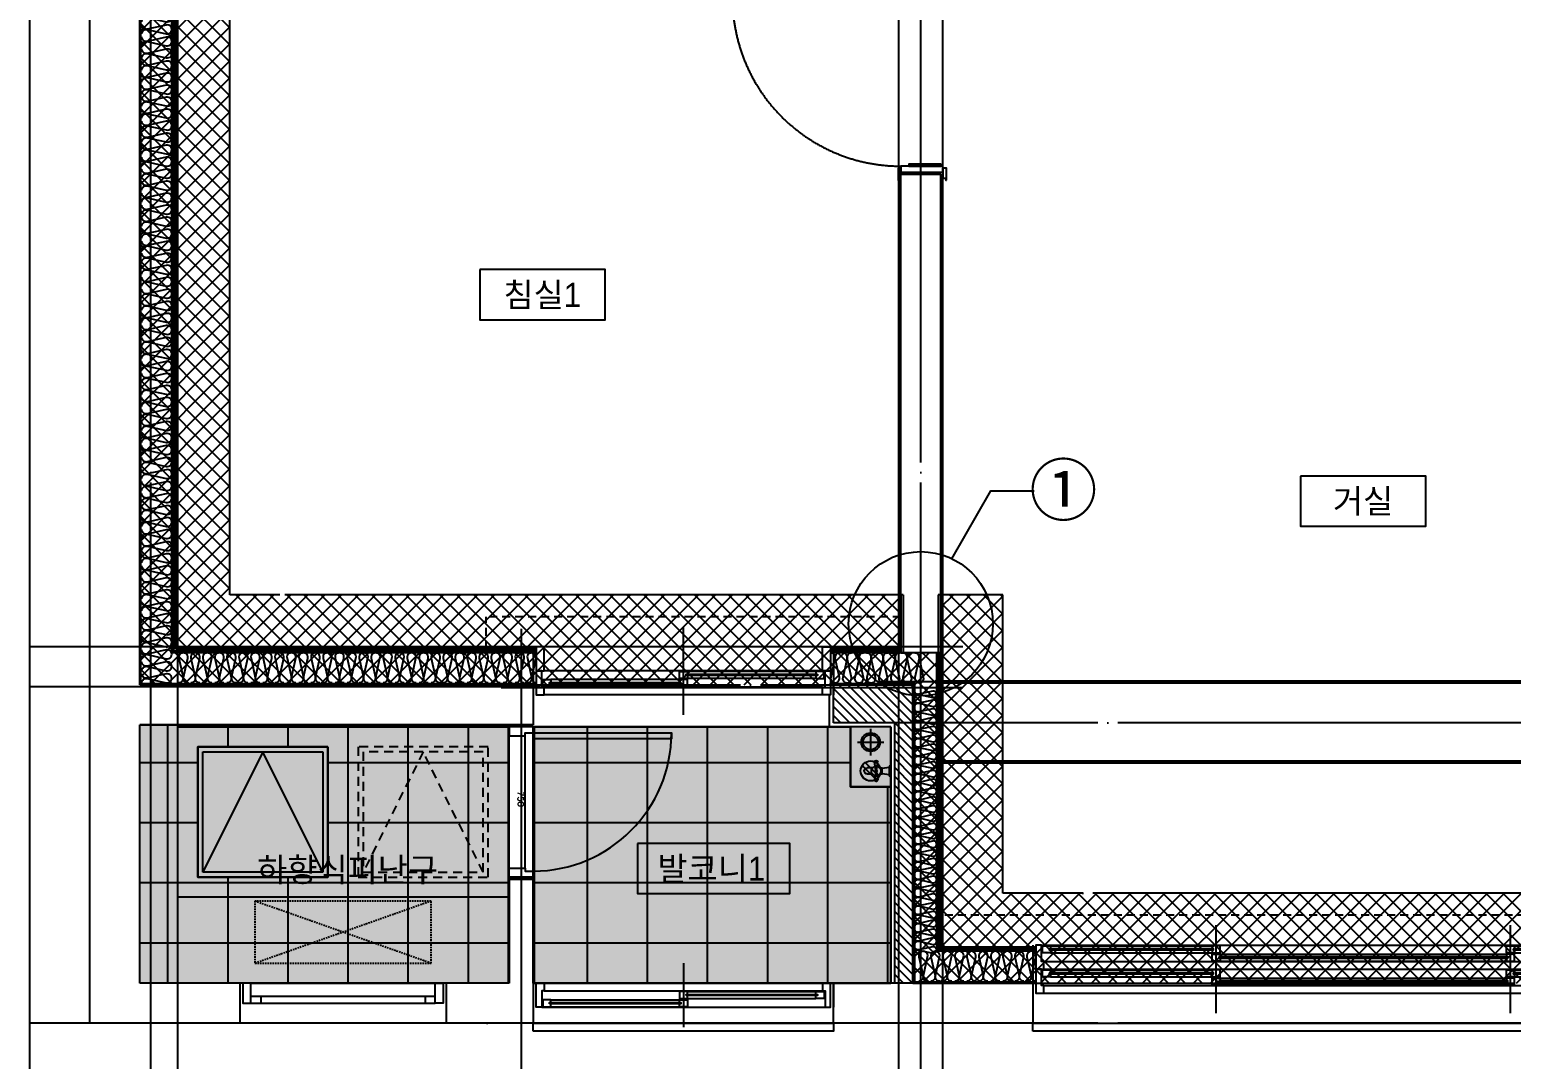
# Model space of a CAD drawing. Header units: millimetres. Extents: x -24416 to 92204, y -190080 to 23760.
# Drawn here: x 54157 to 61557, y 5622 to 10764 of the extents above; entities that cross this region are included whole.
import ezdxf
from ezdxf.enums import TextEntityAlignment as Align
from ezdxf.xclip import XClip

# ---------------------------------------------------------------- set-up
doc = ezdxf.new("R2010")
doc.units = ezdxf.units.MM
doc.header["$LTSCALE"] = 50
doc.header["$XCLIPFRAME"] = 0
for name, pattern in [('AUDIT_D_220706163347-0', [0]), ('CEN', [62, 60, -1, 0, -1]), ('H', [1.3, 0.8, -0.5]), ('HD', [2.5, 1.5, -1]), ('HID', [2.5, 1.5, -1]), ('HIDDEN', [2, 1, -1]), ('평면도(기준)$0$CENTER2', [16.25, 15, -0.5, 0.25, -0.5])]:
    doc.linetypes.add(name, pattern=pattern)
doc.layers.get('defpoints').update_dxf_attribs({"color": 139})
for name, color, linetype in [('A-ELE8', 8, 'Continuous'), ('A_HAT', 8, 'Continuous'), ('AA-단열-바닥-욕실', 30, 'Continuous'), ('ARDM', 7, 'Continuous'), ('CEN_CON', 1, 'CEN'), ('CEN_WALL', 12, 'CEN'), ('CONC', 2, 'Continuous'), ('dan1', 7, 'HID'), ('DOOR', 4, 'Continuous'), ('ELE3_CON', 7, 'Continuous'), ('ELE4', 4, 'Continuous'), ('ETC', 6, 'Continuous'), ('FIN', 6, 'Continuous'), ('HAT', 9, 'Continuous'), ('INS', 252, 'Continuous'), ('SINA-F-FRAME', 4, 'Continuous'), ('TEXT', 3, 'Continuous'), ('WAL', 3, 'Continuous'), ('WAL_DRY', 7, 'Continuous'), ('WIN', 4, 'Continuous'), ('X - 단위세대$0$ETC', 6, 'Continuous'), ('바닥타일', 8, 'Continuous'), ('수전', 4, 'Continuous'), ('실명', 3, 'AUDIT_D_220706163347-0'), ('실명박스', 7, 'AUDIT_D_220706163347-0'), ('커튼박스', 6, 'Continuous'), ('평면도(기준)$0$1.EC-F-DOOR', 4, 'Continuous'), ('평면도(기준)$0$1.EC-F-DOOR-F', 4, 'Continuous'), ('확장', 8, 'HIDDEN')]:
    doc.layers.add(name, color=color, linetype=linetype)
for name, color, linetype, plot in [('AA-CEN', 1, 'CEN', False), ('Def-PrintX', 147, 'Continuous', False), ('Defpoint', 135, 'Continuous', False), ('MC', 135, 'Continuous', False), ('X - 단위세대$0$0_임시', 134, 'Continuous', False)]:
    doc.layers.add(name, color=color, linetype=linetype, plot=plot)
doc.styles.add('HAUD01', font='Dotum.ttf')
doc.styles.get("Standard").update_dxf_attribs({"font": 'txt', "bigfont": 'whgtxt.shx'})
doc.styles.add('돋움', font='Dotum.ttf')

# ---------------------------------------------------------------- blocks, each defined once
blk = doc.blocks.new('실외기창_1000')
at = {"layer": 'WIN', "color": 8}
blk.add_line((960, 100), (40, 100), dxfattribs=at)
at = {"layer": 'WIN'}
for p, q in [((960, 36), (40, 36)), ((960, 0), (40, 0)), ((90, 36), (90, 0)), ((910, 36), (910, 0))]:
    blk.add_line(p, q, dxfattribs=at)
for points in [[(40, 100), (0, 100), (0, 0), (40, 0)], [(960, 100), (1000, 100), (1000, 0), (960, 0)]]:
    blk.add_lwpolyline(points, close=True, dxfattribs=at)
blk = doc.blocks.new('수전')
at = {"layer": '수전'}
for p, q in [((0, 0), (58.5, 0, 0)), ((23.4, -71.3), (-14.8, -64.6)), ((19.7, -49.8), (6.1, -63.4)), ((6.1, -63.4), (6.1, -68.2)), ((29.2, -7), (9.3, -7)), ((9.9, -7), (14.9, -42.9)), ((14.9, -42.9), (29.2, -42.9)), ((38.8, -49.8), (19.7, -49.8)), ((49.2, -7), (29.2, -7)), ((29.2, -42.9), (43.6, -42.9)), ((35.1, -71.3), (73.3, -64.6)), ((52.3, -63.4), (38.8, -49.8)), ((43.6, -42.9), (48.6, -7)), ((52.3, -68.2), (52.3, -63.4)), ((23.4, -74.6), (-14.8, -81.3)), ((6.1, -77.6), (6.1, -82.5)), ((6.1, -82.5), (19.7, -96)), ((14.5, -117.3), (14.5, -90.9)), ((19.7, -96), (38.8, -96)), ((35.1, -74.6), (73.3, -81.3)), ((38.8, -96), (52.3, -82.5)), ((44, -90.9), (44, -117.3)), ((52.3, -82.5), (52.3, -77.6))]:
    blk.add_line(p, q, dxfattribs=at)
blk.add_circle((29.2, -72.9), 5.91, dxfattribs=at)
for centre, radius, start, end in [((11.8, 6), 13.2, 207.18523, 259.41198), ((46.7, 6), 13.2, 280.58802, 332.81477), ((-14.8, -72.9), 8.37, 90, 270), ((-12.4, -49.9), 28.1, 351.51099, 14.30798), ((70.8, -49.9), 28.1, 165.69202, 188.48901), ((73.3, -72.9), 8.37, 270, 90), ((29.2, -117.3), 14.7, 180, 0)]:
    blk.add_arc(centre, radius, start, end, dxfattribs=at)
blk = doc.blocks.new('X - 단위세대$0$200207-발코니배수구')
at = {"layer": 'X - 단위세대$0$ETC', "color": 4}
for p, q in [((0, 0), (0, 200)), ((0, 200), (300, 200)), ((300, 0), (300, 200)), ((300, 0), (0, 0))]:
    blk.add_line(p, q, dxfattribs=at)
at = {"layer": 'X - 단위세대$0$ETC', "color": 1}
for p, q in [((223.7, 166.3), (223.7, 33.7)), ((290, 100), (157.4, 100))]:
    blk.add_line(p, q, dxfattribs=at)
at = {"layer": 'X - 단위세대$0$ETC', "color": 8}
for p, q in [((38.1, 72.7), (107.3, 141.9)), ((52.7, 58.1), (121.9, 127.3))]:
    blk.add_line(p, q, dxfattribs=at)
at = {"layer": 'X - 단위세대$0$ETC', "color": 4}
for centre, radius in [((80, 100), 50), ((223.7, 100), 46.3)]:
    blk.add_circle(centre, radius, dxfattribs=at)
at = {"layer": 'X - 단위세대$0$ETC', "color": 8}
blk.add_circle((223.7, 100), 37.5, dxfattribs=at)
blk = doc.blocks.new('A$C24669fbc')
at = {"layer": 'Defpoint'}
blk.add_lwpolyline([(1650, 850), (0, 850), (0, 0), (1650, 0)], close=True, dxfattribs=at)
at = {"layer": 'ETC', "linetype": 'HD', "ltscale": 0.6}
for points in [[(100, 750), (750, 750), (750, 100), (100, 100)], [(125, 725), (725, 725), (725, 125), (125, 125)]]:
    blk.add_lwpolyline(points, close=True, dxfattribs=at)
at = {"layer": 'ETC', "linetype": 'HD', "ltscale": 10}
for points in [[(1550, 750), (900, 750), (900, 100), (1550, 100)], [(1525, 725), (925, 725), (925, 125), (1525, 125)]]:
    blk.add_lwpolyline(points, close=True, dxfattribs=at)
at = {"layer": 'ETC', "linetype": 'HD', "ltscale": 0.6}
blk.add_lwpolyline([(125, 125), (425, 725), (725, 125)], dxfattribs=at)
at = {"layer": 'ETC', "linetype": 'HD', "ltscale": 10}
blk.add_lwpolyline([(925, 125), (1225, 725), (1525, 125)], dxfattribs=at)
blk = doc.blocks.new('A$C8273e713')
at = {"layer": 'A-ELE8', "linetype": 'HID', "ltscale": 0.1}
for p, q in [((0, 310), (880, 0)), ((0, 0), (880, 310))]:
    blk.add_line(p, q, dxfattribs=at)
blk.add_lwpolyline([(0, 310), (880, 310), (880, 0), (0, 0)], close=True, dxfattribs=at)
blk = doc.blocks.new('WIN_이중창_3300-2')
at = {"layer": 'Defpoint'}
for p, q in [((-15, 240), (-15, 0)), ((3285, 240), (3285, 0))]:
    blk.add_line(p, q, dxfattribs=at)
at = {"layer": 'WIN'}
for p, q in [((900, -100), (900, 340)), ((2370, -100), (2370, 340))]:
    blk.add_line(p, q, dxfattribs=at)
at = {"layer": 'WIN', "color": 8}
for p, q in [((3242, 240), (28, 240)), ((880, 237), (73, 237)), ((3197, 237), (2390, 237)), ((3230, 158), (40, 158)), ((880, 202), (73, 202)), ((2350, 196), (920, 196)), ((2350, 161), (920, 161)), ((3197, 202), (2390, 202)), ((3230, 120), (40, 120)), ((880, 117), (73, 117)), ((880, 82), (73, 82)), ((2350, 76), (920, 76)), ((3197, 117), (2390, 117)), ((3197, 82), (2390, 82)), ((3230, 38), (40, 38)), ((3230, 0), (40, 0)), ((2350, 41), (920, 41))]:
    blk.add_line(p, q, dxfattribs=at)
at = {"layer": 'WIN'}
for points in [[(40, 158), (28, 158), (28, 240), (0, 240), (0, 120), (40, 120), (40, 158)], [(73, 216.5), (73, 202), (33, 202), (33, 237), (73, 237), (73, 222.5)], [(887, 222.5), (887, 216.5), (66, 216.5), (66, 222.5), (887, 222.5)], [(880, 216.5), (880, 202), (920, 202), (920, 237), (880, 237), (880, 222.5)], [(2390, 216.5), (2390, 202), (2350, 202), (2350, 237), (2390, 237), (2390, 222.5)], [(3204, 222.5), (3204, 216.5), (2383, 216.5), (2383, 222.5), (3204, 222.5)], [(3197, 216.5), (3197, 202), (3237, 202), (3237, 237), (3197, 237), (3197, 222.5)], [(3230, 158), (3242, 158), (3242, 240), (3270, 240), (3270, 120), (3230, 120), (3230, 158)], [(920, 175.5), (920, 161), (880, 161), (880, 196), (920, 196), (920, 181.5)], [(2357, 181.5), (2357, 175.5), (913, 175.5), (913, 181.5), (2357, 181.5)], [(2350, 175.5), (2350, 161), (2390, 161), (2390, 196), (2350, 196), (2350, 181.5)], [(40, 38), (28, 38), (28, 120), (0, 120), (0, 0), (40, 0), (40, 38)], [(73, 96.5), (73, 82), (33, 82), (33, 117), (73, 117), (73, 102.5)], [(887, 102.5), (887, 96.5), (66, 96.5), (66, 102.5), (887, 102.5)], [(880, 96.5), (880, 82), (920, 82), (920, 117), (880, 117), (880, 102.5)], [(920, 55.5), (920, 41), (880, 41), (880, 76), (920, 76), (920, 61.5)], [(2390, 96.5), (2390, 82), (2350, 82), (2350, 117), (2390, 117), (2390, 102.5)], [(2350, 55.5), (2350, 41), (2390, 41), (2390, 76), (2350, 76), (2350, 61.5)], [(3204, 102.5), (3204, 96.5), (2383, 96.5), (2383, 102.5), (3204, 102.5)], [(3197, 96.5), (3197, 82), (3237, 82), (3237, 117), (3197, 117), (3197, 102.5)], [(3230, 38), (3242, 38), (3242, 120), (3270, 120), (3270, 0), (3230, 0), (3230, 38)], [(2357, 61.5), (2357, 55.5), (913, 55.5), (913, 61.5), (2357, 61.5)]]:
    blk.add_lwpolyline(points, dxfattribs=at)
blk = doc.blocks.new('WIN_1500_단창2')
at = {"layer": 'Defpoint'}
for p, q in [((-15, 120), (-15, 0)), ((1485, 120), (1485, 0))]:
    blk.add_line(p, q, dxfattribs=at)
at = {"layer": 'WIN'}
blk.add_line((735, 220), (735, -100), dxfattribs=at)
at = {"layer": 'WIN', "color": 8}
for p, q in [((1430, 120), (40, 120)), ((1430, 82), (40, 82)), ((715, 79), (73, 79)), ((1442, 0), (28, 0)), ((715, 44), (73, 44)), ((1397, 38), (755, 38)), ((1397, 3), (755, 3))]:
    blk.add_line(p, q, dxfattribs=at)
at = {"layer": 'WIN'}
for points in [[(40, 82), (28, 82), (28, 0), (0, 0), (0, 120), (40, 120), (40, 82)], [(73, 64.5), (73, 79), (33, 79), (33, 44), (73, 44), (73, 58.5)], [(715, 64.5), (715, 79), (755, 79), (755, 44), (715, 44), (715, 58.5)], [(1430, 82), (1442, 82), (1442, 0), (1470, 0), (1470, 120), (1430, 120), (1430, 82)], [(722, 58.5), (722, 64.5), (66, 64.5), (66, 58.5), (722, 58.5)], [(755, 23.5), (755, 38), (715, 38), (715, 3), (755, 3), (755, 17.5)], [(1404, 17.5), (1404, 23.5), (748, 23.5), (748, 17.5), (1404, 17.5)], [(1397, 23.5), (1397, 38), (1437, 38), (1437, 3), (1397, 3), (1397, 17.5)]]:
    blk.add_lwpolyline(points, dxfattribs=at)
blk = doc.blocks.new('WIN_1500_단창1')
at = {"layer": 'Defpoint'}
for p, q in [((-15, 240), (-15, 0)), ((1485, 240), (1485, 0))]:
    blk.add_line(p, q, dxfattribs=at)
at = {"layer": 'WIN'}
blk.add_line((735, -100), (735, 340), dxfattribs=at)
at = {"layer": 'WIN', "color": 8}
for p, q in [((40, 240), (1430, 240)), ((40, 120), (1430, 120)), ((73, 117), (715, 117)), ((73, 82), (715, 82)), ((755, 76), (1397, 76)), ((40, 38), (1430, 38)), ((755, 41), (1397, 41)), ((40, 0), (1430, 0))]:
    blk.add_line(p, q, dxfattribs=at)
at = {"layer": 'WIN'}
for points in [[(40, 240), (0, 240), (0, 120), (40, 120), (40, 240)], [(1430, 240), (1470, 240), (1470, 120), (1430, 120), (1430, 240)], [(40, 38), (28, 38), (28, 120), (0, 120), (0, 0), (40, 0), (40, 38)], [(73, 96.5), (73, 82), (33, 82), (33, 117), (73, 117), (73, 102.5)], [(66, 102.5), (66, 96.5), (722, 96.5), (722, 102.5), (66, 102.5)], [(715, 96.5), (715, 82), (755, 82), (755, 117), (715, 117), (715, 102.5)], [(755, 55.5), (755, 41), (715, 41), (715, 76), (755, 76), (755, 61.5)], [(1397, 55.5), (1397, 41), (1437, 41), (1437, 76), (1397, 76), (1397, 61.5)], [(1430, 38), (1442, 38), (1442, 120), (1470, 120), (1470, 0), (1430, 0), (1430, 38)], [(748, 61.5), (748, 55.5), (1404, 55.5), (1404, 61.5), (748, 61.5)]]:
    blk.add_lwpolyline(points, dxfattribs=at)
blk = doc.blocks.new('insul1')
blk.add_lwpolyline([(0, 0, 0.480617), (0.146, 0.183), (0.004, 0.817, -1.249969), (0.296, 0.817), (0.154, 0.183, 0.480617), (0.3, 0, 0.480617)], format="xyb")
blk = doc.blocks.new('SD_750')
at = {"layer": 'DOOR'}
for p, q in [((720, 120), (30, 120)), ((705, 80), (45, 80)), ((705, 0), (45, 0))]:
    blk.add_line(p, q, dxfattribs=at)
for points in [[(30, 120), (30, 810), (60, 810), (60, 120), (30, 120)], [(0, 120), (0, 0), (45, 0), (45, 80), (30, 80), (30, 120), (0, 120)], [(750, 120), (750, 0), (705, 0), (705, 80), (720, 80), (720, 120), (750, 120)]]:
    blk.add_lwpolyline(points, dxfattribs=at)
blk.add_arc((30, 120), 690, 0, 90, dxfattribs=at)
at = {"layer": 'X - 단위세대$0$0_임시'}
for p, q in [((-10, 120), (-10, 0)), ((760, 120), (760, 0))]:
    blk.add_line(p, q, dxfattribs=at)
at = {"layer": 'Def-PrintX'}
blk.add_text('750', height=30, dxfattribs=at).set_placement((360, 58.1), align=Align.MIDDLE)
blk = doc.blocks.new('A$C65D858C3')
at = {"layer": '평면도(기준)$0$1.EC-F-DOOR', "color": 8}
for points in [[(80.8, 920), (80.8, 970), (260.8, 970), (260.8, 950), (100.8, 950), (100.8, 920)], [(80.8, 863.9), (80.8, 813.9), (260.8, 813.9), (260.8, 833.9), (100.8, 833.9), (100.8, 863.9)]]:
    blk.add_lwpolyline(points, dxfattribs=at)
at = {"layer": '평면도(기준)$0$1.EC-F-DOOR'}
blk.add_lwpolyline([(840.4, 910), (0.8, 910), (0.8, 874), (840.4, 874), (840.4, 910)], dxfattribs=at)
at = {"layer": '평면도(기준)$0$1.EC-F-DOOR', "color": 8}
for points in [[(120.8, 910), (60.8, 910), (60.8, 920), (120.8, 920)], [(120.8, 874), (60.8, 874), (60.8, 864), (120.8, 864)]]:
    blk.add_lwpolyline(points, close=True, dxfattribs=at)
at = {"layer": '평면도(기준)$0$1.EC-F-DOOR', "color": 1, "linetype": '평면도(기준)$0$CENTER2', "ltscale": 6}
blk.add_arc((840.6, 910.6), 840.6, 182.49818, 269.98243, dxfattribs=at)
at = {"layer": '평면도(기준)$0$1.EC-F-DOOR-F'}
for points in [[(828.4, 980), (828.4, 920), (840.4, 920), (840.4, 980)], [(1050.4, 920), (1050.4, 940), (1050.4, 980), (1068.4, 980), (1068.4, 920)], [(1050.4, 940), (1050.4, 910), (840.4, 910), (840.4, 940)], [(1040.4, 910), (1040.4, 900), (880.4, 900), (880.4, 910)], [(1040.4, 70), (1040.4, 80), (880.4, 80), (880.4, 70)], [(828.4, 60), (828.4, 0), (840.4, 0), (840.4, 60)], [(1050.4, 40), (1050.4, 70), (840.4, 70), (840.4, 40)]]:
    blk.add_lwpolyline(points, close=True, dxfattribs=at)
blk.add_lwpolyline([(1068.4, 0), (1068.4, 60), (1050.4, 60), (1050.4, 10), (1065.4, 10), (1065.4, 0), (1068.4, 0)], dxfattribs=at)
blk = doc.blocks.new('U-76A(확장)')
at = {"layer": 'A_HAT'}
h = blk.add_hatch(dxfattribs=at)
h.set_pattern_fill('ANSI31', color=256, scale=10, style=0)
h.paths.add_polyline_path([(10620, 1500), (10620, 1690), (10225, 1690), (10225, 200), (10315, 200), (10315, 1500)])
at = {"layer": '바닥타일'}
h = blk.add_hatch(dxfattribs=at)
h.set_pattern_fill('_USER', color=256, scale=300, double=1, pattern_type=0)
h.set_pattern_definition([(0, (498356.77, 179302.88), (0, 300), []), (90, (498356.77, 179302.88), (-300, 2e-14), [])])
h.paths.add_polyline_path([(12120, 200), (12120, 1480), (10540, 1480), (10540, 1180), (10340, 1180), (10340, 200)])
h = blk.add_hatch(dxfattribs=at)
h.set_pattern_fill('_USER', color=256, scale=300, double=1, pattern_type=0)
h.set_pattern_definition([(0, (498351.77, 179302.88), (0, 300), []), (90, (498351.77, 179302.88), (-300, 2e-14), [])])
h.paths.add_polyline_path([(14085, 1490), (12240, 1490), (12240, 200), (14085, 200)])
h.paths.add_polyline_path([(13145, 1380), (13795, 1380), (13795, 730), (13145, 730)], flags=16)
at = {"layer": 'CEN_CON'}
for p, q in [((10185, -300), (10185, 10335)), ((14030, -300), (14030, 10335)), ((12085, 1680), (14635, 1680)), ((0, 0), (14635, 0))]:
    blk.add_line(p, q, dxfattribs=at)
at = {"layer": 'CEN_WALL'}
for p, q in [((12180, 1970), (12180, -300)), ((9975, 1675), (12280, 1675)), ((0, 1500), (10395, 1500))]:
    blk.add_line(p, q, dxfattribs=at)
at = {"layer": 'CONC'}
for p, q in [((14335, 0), (14335, 9445)), ((14085, 1690), (14085, 9245)), ((10085, 2140), (10085, 4240)), ((10285, 4240), (10085, 4240)), ((10285, 2140), (10285, 4240)), ((10085, 2140), (10098, 2140)), ((10098, 2140), (10098, 1850)), ((10272, 2140), (10272, 1850)), ((10272, 2140), (10285, 2140)), ((10098, 1850), (10272, 1850)), ((12120, 1690), (14085, 1690)), ((12120, 1690), (12120, 1490)), ((12120, 1490), (14085, 1490)), ((14085, 200), (14085, 1490)), ((12120, 720), (12120, 0)), ((12240, 720), (12120, 720)), ((12240, 720), (12240, 200)), ((9625, 200), (10620, 200)), ((9625, 200), (9625, 0)), ((10620, 0), (10620, 200)), ((12240, 200), (12555, 200)), ((12555, 200), (12555, 0)), ((13585, 200), (14085, 200)), ((13585, 200), (13585, 0)), ((9625, 0), (10620, 0)), ((12120, 0), (12555, 0)), ((13585, 0), (14335, 0))]:
    blk.add_line(p, q, dxfattribs=at)
at = {"layer": 'dan1'}
for points in [[(10285, 2140), (13635, 2140), (13635, 8795), (12415, 8795), (12415, 7380), (10285, 7380)], [(125, 650), (9775, 650), (9775, 2140), (10085, 2140)]]:
    blk.add_lwpolyline(points, dxfattribs=at)
at = {"layer": 'DOOR'}
blk.add_line((12240, 720), (12240, 1490), dxfattribs=at)
at = {"layer": 'ELE3_CON'}
for p, q in [((9625, 0), (6325, 0)), ((12120, 0), (10620, 0)), ((12555, 0), (13585, 0))]:
    blk.add_line(p, q, dxfattribs=at)
at = {"layer": 'ELE4'}
blk.add_line((10640, 1480), (12120, 1480), dxfattribs=at)
at = {"layer": 'FIN'}
for p, q in [((10640, 1480), (10640, 1640)), ((10335, 200), (10335, 1480)), ((10335, 1480), (10640, 1480))]:
    blk.add_line(p, q, dxfattribs=at)
at = {"layer": 'INS'}
for p, q in [((14080, 1695), (14080, 9240)), ((13925, 1850), (13925, 9085)), ((10085, 1850), (10085, 2140)), ((10285, 2140), (10285, 1850)), ((10098, 1850), (10085, 1850)), ((10105, 360), (10105, 1850)), ((10285, 1850), (10272, 1850)), ((10285, 1850), (10635, 1850)), ((12105, 1850), (13925, 1850)), ((10215, 1695), (10635, 1695)), ((10215, 205), (10215, 1695)), ((12105, 1695), (14080, 1695)), ((9610, 360), (10105, 360)), ((9610, 205), (10215, 205))]:
    blk.add_line(p, q, dxfattribs=at)
blk.add_lwpolyline([(13145, 1380), (13795, 1380), (13795, 730), (13145, 730)], close=True, dxfattribs=at)
at = {"layer": 'MC'}
for p, q in [((10075, -300), (10075, 10335)), ((13895, -300), (13895, 10335)), ((10295, -300), (10295, 5430)), ((9975, 1880), (14635, 1880)), ((0, 1705), (10395, 1705))]:
    blk.add_line(p, q, dxfattribs=at)
at = {"layer": 'WAL'}
for p, q in [((10225, 1690), (10620, 1690)), ((10225, 200), (10225, 1690)), ((10620, 1500), (10620, 1690)), ((10315, 1500), (10620, 1500)), ((10315, 200), (10315, 1500))]:
    blk.add_line(p, q, dxfattribs=at)
at = {"layer": 'WAL', "ltscale": 100}
blk.add_line((10225, 200), (10315, 200), dxfattribs=at)
at = {"layer": 'WAL_DRY'}
for p, q in [((13905, 1870), (13905, 9065)), ((13915, 1860), (13915, 9075)), ((10085, 380), (10085, 1850)), ((10095, 370), (10095, 1850)), ((10285, 1870), (10635, 1870)), ((10285, 1860), (10635, 1860)), ((12105, 1870), (13905, 1870)), ((12105, 1860), (13915, 1860)), ((9610, 380), (10085, 380)), ((9610, 370), (10095, 370))]:
    blk.add_line(p, q, dxfattribs=at)
at = {"layer": 'X - 단위세대$0$ETC'}
for points in [[(9625, -40), (9625, 0), (6325, 0), (6325, -40), (9625, -40)], [(12120, -40), (12120, 0), (10620, 0), (10620, -40), (12120, -40)]]:
    blk.add_lwpolyline(points, dxfattribs=at)
at = {"layer": '바닥타일'}
blk.add_lwpolyline([(10335, 1180), (10335, 200), (12120, 200), (12120, 1480), (10535, 1480), (10535, 1180)], close=True, dxfattribs=at)
at = {"layer": '커튼박스', "linetype": 'H'}
for p, q in [((10285, 2030), (12355, 2030)), ((12355, 1870), (12355, 2030)), ((5865, 540), (10085, 540))]:
    blk.add_line(p, q, dxfattribs=at)
at = {"layer": '확장', "ltscale": 0.5, "const_width": 20, "flags": 128}
for points in [[(10085, 1705), (135, 1705)], [(10085, 1305), (135, 1305)]]:
    blk.add_lwpolyline(points, dxfattribs=at)
at = {"ltscale": 100, "xscale": -1.000000000000001, "rotation": 270}
blk.add_blockref('X - 단위세대$0$200207-발코니배수구', (10335, 1180), dxfattribs=at)
blk.add_blockref('실외기창_1000', (12570, 100))
at = {"layer": 'A-ELE8', "linetype": 'HID', "ltscale": 0.1}
blk.add_blockref('A$C8273e713', (12630, 300), dxfattribs=at)
at = {"layer": 'DOOR', "xscale": -1, "rotation": 90}
blk.add_blockref('SD_750', (12240, 1480), dxfattribs=at)
at = {"layer": 'ETC', "linetype": 'HD', "ltscale": 10}
blk.add_blockref('A$C24669fbc', (12245, 630), dxfattribs=at)
at = {"layer": 'INS', "row_count": 1}
for p, xscale, yscale, zscale, rotation, column_count, row_spacing, column_spacing in [((14075, 1700), 150.0000000000001, 150.0000000000001, 150.0000000000001, 90, 125, -1.577721810442024e-30, 60.00000000000004), ((10635, 1850), 150, 150, 150, 180, 8, 0, 60), ((10215, 349.7), 110.0000000000001, 110.0000000000001, 110.0000000000001, 90, 30, -1.577721810442024e-30, 44.00000000000004)]:
    blk.add_blockref('insul1', p, dxfattribs=dict(at, xscale=xscale, yscale=yscale, zscale=zscale, rotation=rotation, column_count=column_count, row_spacing=row_spacing, column_spacing=column_spacing))
at = {"layer": 'INS', "xscale": 150, "yscale": 150, "zscale": 150, "row_count": 1, "row_spacing": 0, "column_spacing": 60}
for p, column_count in [((12105, 1700), 30), ((9610, 210), 10)]:
    blk.add_blockref('insul1', p, dxfattribs=dict(at, column_count=column_count))
at = {"layer": 'SINA-F-FRAME', "xscale": -1}
blk.add_blockref('A$C65D858C3', (11125.4, 4210), dxfattribs=at)
at = {"layer": 'WIN'}
for name, p in [('WIN_1500_단창1', (10635, 1640)), ('WIN_이중창_3300-2', (6340, 150)), ('WIN_1500_단창2', (10635, 80))]:
    blk.add_blockref(name, p, dxfattribs=at)
at = {"layer": '수전', "rotation": 90}
blk.add_blockref('수전', (10335, 1230.8), dxfattribs=at)
blk = doc.blocks.new('A$C415C5DAF')
at = {"layer": '실명박스'}
for points in [[(43920.7, -8811.9), (43920.7, -9061.9), (44546, -9061.9), (44546, -8811.9)], [(48019.2, -9843.2), (48019.2, -10093.2), (48644.5, -10093.2), (48644.5, -9843.2)], [(44706.9, -11677.5), (44706.9, -11927.5), (45468.9, -11927.5), (45468.9, -11677.5)]]:
    blk.add_lwpolyline(points, close=True, dxfattribs=at)
at = {"layer": '실명', "style": 'HAUD01'}
for s, p in [('침실1', (44232.2, -8935.1)), ('거실', (48330.7, -9966.4)), ('하향식피난구', (43259.6, -11806.4)), ('발코니1', (45076.1, -11801.7))]:
    blk.add_text(s, height=120, dxfattribs=at).set_placement(p, align=Align.MIDDLE)
blk = doc.blocks.new('A$C1CAF0AFA')
at = {"layer": 'ETC'}
h = blk.add_hatch(dxfattribs=at)
h.set_pattern_fill('CROSS', color=256, scale=10, angle=45)
h.set_pattern_definition([(45, (89636.126, -23760), (7e-15, 89.80256), [31.75, -95.25]), (135, (89658.58, -23760), (-89.80256, 7e-15), [31.75, -95.25])])
h.paths.add_polyline_path([(56677.2, -17757.9), (58457.2, -17757.9), (58457.2, -16477.9), (56677.2, -16477.9)])
h.paths.add_polyline_path([(54707.2, -16467.9), (56547.2, -16467.9), (56547.2, -17757.9), (54707.2, -17757.9)])
h.paths.add_polyline_path([(56937.2, -8122.9), (58677.2, -8122.9), (58677.2, -9007.9), (59327.2, -9007.9), (59327.2, -9927.9), (56937.2, -9927.9)])
at = {"layer": 'HAT'}
h = blk.add_hatch(dxfattribs=at)
h.set_pattern_fill('_USER', color=5, scale=60, angle=45, double=1, pattern_type=0)
h.set_pattern_definition([(45, (0, -23760), (-42.426407, 42.426407), []), (135, (0, -23760), (-42.426407, -42.426407), [])])
h.paths.add_polyline_path([(62927.2, -11732.9), (68667.2, -11732.9), (68667.2, -11282.9), (66117.2, -11282.9), (66117.2, -11132.9), (64717.2, -11132.9), (64717.2, -11282.9), (62867.2, -11282.9), (62867.2, -8122.9), (59327.2, -8122.9), (59327.2, -10127.9), (56827.2, -10127.9), (56827.2, -8712.9), (54707.2, -8712.9), (54707.2, -16267.9), (58567.2, -16267.9), (58567.2, -17757.9), (68667.2, -17757.9), (68667.2, -17307.9), (59017.2, -17307.9), (59017.2, -15817.9), (58707.2, -15817.9), (58707.2, -16107.9), (58507.2, -16107.9), (58507.2, -15817.9), (55157.2, -15817.9), (55157.2, -9162.9), (56377.2, -9162.9), (56377.2, -10577.9), (58507.2, -10577.9), (58507.2, -10287.9), (58707.2, -10287.9), (58707.2, -10577.9), (59777.2, -10577.9), (59777.2, -8572.9), (62417.2, -8572.9), (62417.2, -11732.9), (62727.2, -11732.9), (62727.2, -11410.4), (62927.2, -11410.4)])
at = {"layer": 'AA-CEN', "color": 4}
for points in [[(62867.2, -8122.9), (59327.2, -8122.9), (59327.2, -10127.9), (56827.2, -10127.9), (56827.2, -8712.9), (54707.2, -8712.9), (54707.2, -16267.9), (58567.2, -16267.9), (58567.2, -17757.9), (68667.2, -17757.9)], [(68667.2, -17307.9), (59017.2, -17307.9), (59017.2, -15817.9), (58707.2, -15817.9), (58707.2, -16107.9), (58507.2, -16107.9), (58507.2, -15817.9), (55157.2, -15817.9), (55157.2, -9162.9), (56377.2, -9162.9), (56377.2, -10577.9), (58507.2, -10577.9), (58507.2, -10287.9), (58707.2, -10287.9), (58707.2, -10577.9), (59777.2, -10577.9), (59777.2, -8572.9), (62417.2, -8572.9)]]:
    blk.add_lwpolyline(points, dxfattribs=at)
at = {"layer": 'AA-CEN'}
for points in [[(54707.2, -16467.9), (56547.2, -16467.9), (56547.2, -17757.9), (54707.2, -17757.9)], [(56677.2, -17757.9), (58457.2, -17757.9), (58457.2, -16477.9), (56677.2, -16477.9)]]:
    blk.add_lwpolyline(points, close=True, dxfattribs=at)
blk = doc.blocks.new('A$C45F312F6')
at = {"layer": 'ARDM', "color": 3}
blk.add_lwpolyline([(58762.1, -15637.9), (58957, -15299.6), (59174.5, -15299.6)], dxfattribs=at)
blk.add_circle((58607.2, -15962.9), 360, dxfattribs=at)
at = {"layer": 'TEXT', "style": '돋움'}
blk.add_text('①', height=250, dxfattribs=at).set_placement((59319.7, -15420.8), align=Align.CENTER)

msp = doc.modelspace()

# ---------------------------------------------------------------- linework, layer by layer
at = {"layer": 'defpoints'}
msp.add_lwpolyline([(70124.4, 18877.1), (54157.2, 18877.1), (54157.2, 5502.1), (70124.4, 5502.1)], close=True, dxfattribs=at)

# ---------------------------------------------------------------- block references
ref = msp.add_blockref('U-76A(확장)', (68792.2, 5802.1), dxfattribs=dict(xscale=-1))
XClip(ref).set_block_clipping_path([(-1332.1523822156, -300), (14635, 13075.0000000001)])
msp.add_blockref('A$C45F312F6', (0, 23760))
at = {"layer": 'AA-단열-바닥-욕실'}
msp.add_blockref('A$C1CAF0AFA', (0, 23760), dxfattribs=at)
at = {"layer": '실명박스'}
msp.add_blockref('A$C415C5DAF', (12485.4, 18377.1), dxfattribs=at)

doc.saveas('drawing.dxf')
